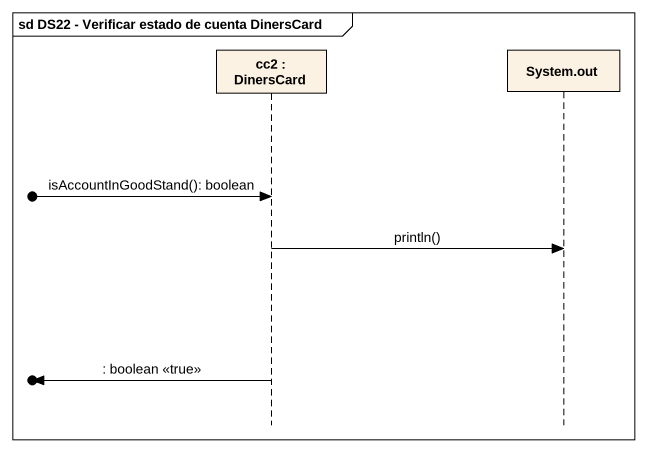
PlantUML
@startuml
mainframe sd DS22 - Verificar estado de cuenta DinersCard
hide footbox
participant "cc2 : DinersCard" as cc2
participant "System.out" as System_out

[o-> cc2 : isAccountInGoodStand(): boolean
cc2 -> System_out : println()
[o<- cc2 : : boolean <<true>>
@enduml
